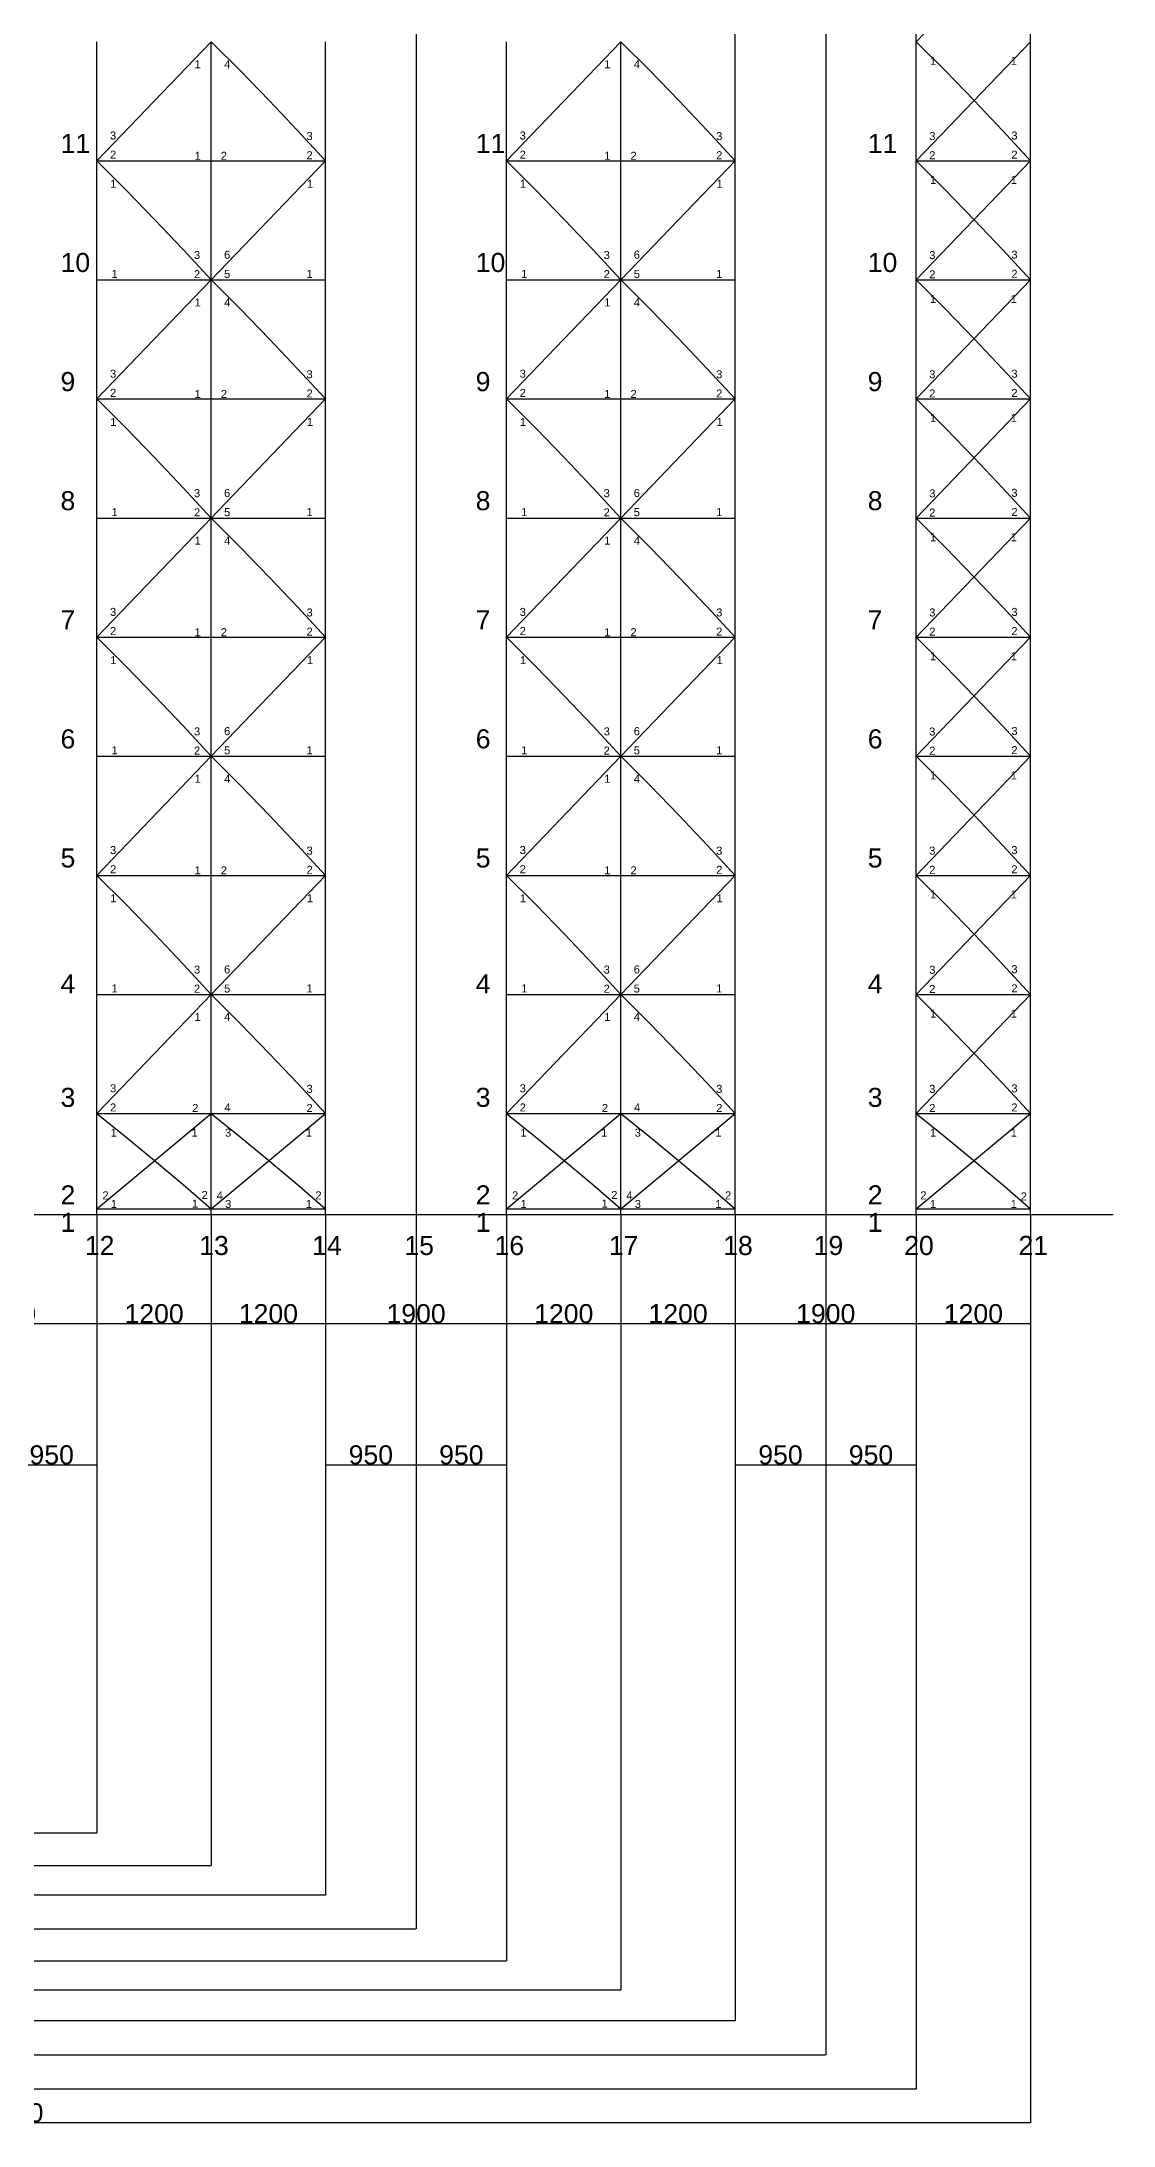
# Model space of a CAD drawing. Header units: millimetres. Extents: x 183100 to 215797, y -9589 to 52092.
# Drawn here: x 204548 to 215797, y -9589 to 12281 of the extents above; entities that cross this region are included whole.
import ezdxf

# ---------------------------------------------------------------- set-up
doc = ezdxf.new("R2010")
doc.units = ezdxf.units.MM
doc.layers.add('controcompr', color=1, linetype='Continuous')
doc.layers.add('importazione sap', color=7, linetype='Continuous')
doc.styles.get("Standard").update_dxf_attribs({"font": 'arial.ttf'})
doc.dimstyles.new('ISO-25', dxfattribs={"dimtxt": 2.5, "dimasz": 2.5, "dimexe": 1.25, "dimexo": 0.625, "dimtad": 1, "dimtxsty": 'Standard', "dimcen": 2.5, "dimadec": 0, "dimazin": 0, "dimtfac": 1, "dimtmove": 0, "dimatfit": 3, "dimfxl": 1, "dimarcsym": 0})

# ---------------------------------------------------------------- blocks, each defined once
blk = doc.blocks.new('*D206')
at = {"color": 0, "lineweight": -2, "transparency": 16777216}
for p, q in [((203228, -487), (203228, -1175)), ((205128, -487), (205128, -1175)), ((203231, -1174), (205126, -1174))]:
    blk.add_line(p, q, dxfattribs=at)
at = {"color": 0, "transparency": 16777216}
for points in [[(203231, -1174), (203231, -1174), (203228, -1174)], [(205126, -1174), (205126, -1174), (205128, -1174)]]:
    blk.add_solid(points, dxfattribs=at)
at = {"layer": 'Defpoints', "color": 0, "transparency": 16777216}
for p in [(203228, -487), (205128, -487), (205128, -1174)]:
    blk.add_point(p, dxfattribs=at)
at = {"color": 0, "transparency": 16777216, "insert": (204178, -1071), "char_height": 200, "attachment_point": 5}
blk.add_mtext('1900', dxfattribs=at)
blk = doc.blocks.new('*D207')
at = {"color": 0, "lineweight": -2, "transparency": 16777216}
for p, q in [((205128, -487), (205128, -1175)), ((206328, -487), (206328, -1175)), ((205131, -1174), (206326, -1174))]:
    blk.add_line(p, q, dxfattribs=at)
at = {"color": 0, "transparency": 16777216}
for points in [[(205131, -1174), (205131, -1174), (205128, -1174)], [(206326, -1174), (206326, -1174), (206328, -1174)]]:
    blk.add_solid(points, dxfattribs=at)
at = {"layer": 'Defpoints', "color": 0, "transparency": 16777216}
for p in [(205128, -487), (206328, -487), (206328, -1174)]:
    blk.add_point(p, dxfattribs=at)
at = {"color": 0, "transparency": 16777216, "insert": (205728, -1071), "char_height": 200, "attachment_point": 5}
blk.add_mtext('1200', dxfattribs=at)
blk = doc.blocks.new('*D208')
at = {"color": 0, "lineweight": -2, "transparency": 16777216}
for p, q in [((206328, -487), (206328, -1175)), ((207528, -487), (207528, -1175)), ((206331, -1174), (207526, -1174))]:
    blk.add_line(p, q, dxfattribs=at)
at = {"color": 0, "transparency": 16777216}
for points in [[(206331, -1174), (206331, -1174), (206328, -1174)], [(207526, -1174), (207526, -1174), (207528, -1174)]]:
    blk.add_solid(points, dxfattribs=at)
at = {"layer": 'Defpoints', "color": 0, "transparency": 16777216}
for p in [(206328, -487), (207528, -487), (207528, -1174)]:
    blk.add_point(p, dxfattribs=at)
at = {"color": 0, "transparency": 16777216, "insert": (206928, -1071), "char_height": 200, "attachment_point": 5}
blk.add_mtext('1200', dxfattribs=at)
blk = doc.blocks.new('*D209')
at = {"color": 0, "lineweight": -2, "transparency": 16777216}
for p, q in [((207528, -487), (207528, -1175)), ((209428, -487), (209428, -1175)), ((207531, -1174), (209426, -1174))]:
    blk.add_line(p, q, dxfattribs=at)
at = {"color": 0, "transparency": 16777216}
for points in [[(207531, -1174), (207531, -1174), (207528, -1174)], [(209426, -1174), (209426, -1174), (209428, -1174)]]:
    blk.add_solid(points, dxfattribs=at)
at = {"layer": 'Defpoints', "color": 0, "transparency": 16777216}
for p in [(207528, -487), (209428, -487), (209428, -1174)]:
    blk.add_point(p, dxfattribs=at)
at = {"color": 0, "transparency": 16777216, "insert": (208478, -1071), "char_height": 200, "attachment_point": 5}
blk.add_mtext('1900', dxfattribs=at)
blk = doc.blocks.new('*D210')
at = {"color": 0, "lineweight": -2, "transparency": 16777216}
for p, q in [((209428, -487), (209428, -1175)), ((210628, -487), (210628, -1175)), ((209431, -1174), (210626, -1174))]:
    blk.add_line(p, q, dxfattribs=at)
at = {"color": 0, "transparency": 16777216}
for points in [[(209431, -1174), (209431, -1174), (209428, -1174)], [(210626, -1174), (210626, -1174), (210628, -1174)]]:
    blk.add_solid(points, dxfattribs=at)
at = {"layer": 'Defpoints', "color": 0, "transparency": 16777216}
for p in [(209428, -487), (210628, -487), (210628, -1174)]:
    blk.add_point(p, dxfattribs=at)
at = {"color": 0, "transparency": 16777216, "insert": (210028, -1071), "char_height": 200, "attachment_point": 5}
blk.add_mtext('1200', dxfattribs=at)
blk = doc.blocks.new('*D211')
at = {"color": 0, "lineweight": -2, "transparency": 16777216}
for p, q in [((210628, -487), (210628, -1175)), ((211828, -487), (211828, -1175)), ((210631, -1174), (211826, -1174))]:
    blk.add_line(p, q, dxfattribs=at)
at = {"color": 0, "transparency": 16777216}
for points in [[(210631, -1174), (210631, -1174), (210628, -1174)], [(211826, -1174), (211826, -1174), (211828, -1174)]]:
    blk.add_solid(points, dxfattribs=at)
at = {"layer": 'Defpoints', "color": 0, "transparency": 16777216}
for p in [(210628, -487), (211828, -487), (211828, -1174)]:
    blk.add_point(p, dxfattribs=at)
at = {"color": 0, "transparency": 16777216, "insert": (211228, -1071), "char_height": 200, "attachment_point": 5}
blk.add_mtext('1200', dxfattribs=at)
blk = doc.blocks.new('*D212')
at = {"color": 0, "lineweight": -2, "transparency": 16777216}
for p, q in [((211828, -487), (211828, -1175)), ((213728, -487), (213728, -1175)), ((211831, -1174), (213726, -1174))]:
    blk.add_line(p, q, dxfattribs=at)
at = {"color": 0, "transparency": 16777216}
for points in [[(211831, -1174), (211831, -1174), (211828, -1174)], [(213726, -1174), (213726, -1174), (213728, -1174)]]:
    blk.add_solid(points, dxfattribs=at)
at = {"layer": 'Defpoints', "color": 0, "transparency": 16777216}
for p in [(211828, -487), (213728, -487), (213728, -1174)]:
    blk.add_point(p, dxfattribs=at)
at = {"color": 0, "transparency": 16777216, "insert": (212778, -1071), "char_height": 200, "attachment_point": 5}
blk.add_mtext('1900', dxfattribs=at)
blk = doc.blocks.new('*D213')
at = {"color": 0, "lineweight": -2, "transparency": 16777216}
for p, q in [((213728, -487), (213728, -1175)), ((214928, -487), (214928, -1175)), ((213731, -1174), (214926, -1174))]:
    blk.add_line(p, q, dxfattribs=at)
at = {"color": 0, "transparency": 16777216}
for points in [[(213731, -1174), (213731, -1174), (213728, -1174)], [(214926, -1174), (214926, -1174), (214928, -1174)]]:
    blk.add_solid(points, dxfattribs=at)
at = {"layer": 'Defpoints', "color": 0, "transparency": 16777216}
for p in [(213728, -487), (214928, -487), (214928, -1174)]:
    blk.add_point(p, dxfattribs=at)
at = {"color": 0, "transparency": 16777216, "insert": (214328, -1071), "char_height": 200, "attachment_point": 5}
blk.add_mtext('1200', dxfattribs=at)
blk = doc.blocks.new('*D217')
at = {"color": 0, "lineweight": -2, "transparency": 16777216}
for p, q in [((204178, -1833), (204178, -2657)), ((205128, -1833), (205128, -2657)), ((204181, -2656), (205126, -2656))]:
    blk.add_line(p, q, dxfattribs=at)
at = {"color": 0, "transparency": 16777216}
for points in [[(204181, -2655), (204181, -2656), (204178, -2656)], [(205126, -2655), (205126, -2656), (205128, -2656)]]:
    blk.add_solid(points, dxfattribs=at)
at = {"layer": 'Defpoints', "color": 0, "transparency": 16777216}
for p in [(204178, -1833), (205128, -1833), (205128, -2656)]:
    blk.add_point(p, dxfattribs=at)
at = {"color": 0, "transparency": 16777216, "insert": (204653, -2553), "char_height": 200, "attachment_point": 5}
blk.add_mtext('950', dxfattribs=at)
blk = doc.blocks.new('*D218')
at = {"color": 0, "lineweight": -2, "transparency": 16777216}
for p, q in [((207528, -1833), (207528, -2657)), ((208478, -1833), (208478, -2657)), ((207531, -2656), (208476, -2656))]:
    blk.add_line(p, q, dxfattribs=at)
at = {"color": 0, "transparency": 16777216}
for points in [[(207531, -2655), (207531, -2656), (207528, -2656)], [(208476, -2655), (208476, -2656), (208478, -2656)]]:
    blk.add_solid(points, dxfattribs=at)
at = {"layer": 'Defpoints', "color": 0, "transparency": 16777216}
for p in [(207528, -1833), (208478, -1833), (208478, -2656)]:
    blk.add_point(p, dxfattribs=at)
at = {"color": 0, "transparency": 16777216, "insert": (208003, -2553), "char_height": 200, "attachment_point": 5}
blk.add_mtext('950', dxfattribs=at)
blk = doc.blocks.new('*D219')
at = {"color": 0, "lineweight": -2, "transparency": 16777216}
for p, q in [((208478, -1833), (208478, -2657)), ((209428, -1833), (209428, -2657)), ((208481, -2656), (209426, -2656))]:
    blk.add_line(p, q, dxfattribs=at)
at = {"color": 0, "transparency": 16777216}
for points in [[(208481, -2655), (208481, -2656), (208478, -2656)], [(209426, -2655), (209426, -2656), (209428, -2656)]]:
    blk.add_solid(points, dxfattribs=at)
at = {"layer": 'Defpoints', "color": 0, "transparency": 16777216}
for p in [(208478, -1833), (209428, -1833), (209428, -2656)]:
    blk.add_point(p, dxfattribs=at)
at = {"color": 0, "transparency": 16777216, "insert": (208953, -2553), "char_height": 200, "attachment_point": 5}
blk.add_mtext('950', dxfattribs=at)
blk = doc.blocks.new('*D220')
at = {"color": 0, "lineweight": -2, "transparency": 16777216}
for p, q in [((211828, -1833), (211828, -2657)), ((212778, -1833), (212778, -2657)), ((211831, -2656), (212776, -2656))]:
    blk.add_line(p, q, dxfattribs=at)
at = {"color": 0, "transparency": 16777216}
for points in [[(211831, -2655), (211831, -2656), (211828, -2656)], [(212776, -2655), (212776, -2656), (212778, -2656)]]:
    blk.add_solid(points, dxfattribs=at)
at = {"layer": 'Defpoints', "color": 0, "transparency": 16777216}
for p in [(211828, -1833), (212778, -1833), (212778, -2656)]:
    blk.add_point(p, dxfattribs=at)
at = {"color": 0, "transparency": 16777216, "insert": (212303, -2553), "char_height": 200, "attachment_point": 5}
blk.add_mtext('950', dxfattribs=at)
blk = doc.blocks.new('*D221')
at = {"color": 0, "lineweight": -2, "transparency": 16777216}
for p, q in [((212778, -1833), (212778, -2657)), ((213728, -1833), (213728, -2657)), ((212781, -2656), (213726, -2656))]:
    blk.add_line(p, q, dxfattribs=at)
at = {"color": 0, "transparency": 16777216}
for points in [[(212781, -2655), (212781, -2656), (212778, -2656)], [(213726, -2655), (213726, -2656), (213728, -2656)]]:
    blk.add_solid(points, dxfattribs=at)
at = {"layer": 'Defpoints', "color": 0, "transparency": 16777216}
for p in [(212778, -1833), (213728, -1833), (213728, -2656)]:
    blk.add_point(p, dxfattribs=at)
at = {"color": 0, "transparency": 16777216, "insert": (213253, -2553), "char_height": 200, "attachment_point": 5}
blk.add_mtext('950', dxfattribs=at)
blk = doc.blocks.new('*D294')
at = {"color": 0, "lineweight": -2, "transparency": 16777216}
for p, q in [((193428, -30), (193428, -6520)), ((205128, -30), (205128, -6520)), ((193431, -6519), (205126, -6519))]:
    blk.add_line(p, q, dxfattribs=at)
at = {"color": 0, "transparency": 16777216}
for points in [[(193431, -6519), (193431, -6520), (193428, -6519)], [(205126, -6519), (205126, -6520), (205128, -6519)]]:
    blk.add_solid(points, dxfattribs=at)
at = {"layer": 'Defpoints', "color": 0, "transparency": 16777216}
for p in [(193428, -29), (205128, -29), (205128, -6519)]:
    blk.add_point(p, dxfattribs=at)
at = {"color": 0, "transparency": 16777216, "insert": (199278, -6416), "char_height": 200, "attachment_point": 5}
blk.add_mtext('11700', dxfattribs=at)
blk = doc.blocks.new('*D295')
at = {"color": 0, "lineweight": -2, "transparency": 16777216}
for p, q in [((193428, -30), (193428, -6862)), ((206328, -30), (206328, -6862)), ((193431, -6861), (206326, -6861))]:
    blk.add_line(p, q, dxfattribs=at)
at = {"color": 0, "transparency": 16777216}
for points in [[(193431, -6861), (193431, -6862), (193428, -6861)], [(206326, -6861), (206326, -6862), (206328, -6861)]]:
    blk.add_solid(points, dxfattribs=at)
at = {"layer": 'Defpoints', "color": 0, "transparency": 16777216}
for p in [(193428, -29), (206328, -29), (206328, -6861)]:
    blk.add_point(p, dxfattribs=at)
at = {"color": 0, "transparency": 16777216, "insert": (199878, -6758), "char_height": 200, "attachment_point": 5}
blk.add_mtext('12900', dxfattribs=at)
blk = doc.blocks.new('*D296')
at = {"color": 0, "lineweight": -2, "transparency": 16777216}
for p, q in [((193428, -30), (193428, -7172)), ((207528, -30), (207528, -7172)), ((193431, -7171), (207526, -7171))]:
    blk.add_line(p, q, dxfattribs=at)
at = {"color": 0, "transparency": 16777216}
for points in [[(193431, -7170), (193431, -7171), (193428, -7171)], [(207526, -7170), (207526, -7171), (207528, -7171)]]:
    blk.add_solid(points, dxfattribs=at)
at = {"layer": 'Defpoints', "color": 0, "transparency": 16777216}
for p in [(193428, -29), (207528, -29), (207528, -7171)]:
    blk.add_point(p, dxfattribs=at)
at = {"color": 0, "transparency": 16777216, "insert": (200478, -7068), "char_height": 200, "attachment_point": 5}
blk.add_mtext('14100', dxfattribs=at)
blk = doc.blocks.new('*D297')
at = {"color": 0, "lineweight": -2, "transparency": 16777216}
for p, q in [((193428, -30), (193428, -7526)), ((208478, -30), (208478, -7526)), ((193431, -7525), (208476, -7525))]:
    blk.add_line(p, q, dxfattribs=at)
at = {"color": 0, "transparency": 16777216}
for points in [[(193431, -7524), (193431, -7525), (193428, -7525)], [(208476, -7524), (208476, -7525), (208478, -7525)]]:
    blk.add_solid(points, dxfattribs=at)
at = {"layer": 'Defpoints', "color": 0, "transparency": 16777216}
for p in [(193428, -29), (208478, -29), (208478, -7525)]:
    blk.add_point(p, dxfattribs=at)
at = {"color": 0, "transparency": 16777216, "insert": (200953, -7422), "char_height": 200, "attachment_point": 5}
blk.add_mtext('15050', dxfattribs=at)
blk = doc.blocks.new('*D298')
at = {"color": 0, "lineweight": -2, "transparency": 16777216}
for p, q in [((193428, -30), (193428, -7863)), ((209428, -30), (209428, -7863)), ((193431, -7862), (209426, -7862))]:
    blk.add_line(p, q, dxfattribs=at)
at = {"color": 0, "transparency": 16777216}
for points in [[(193431, -7862), (193431, -7862), (193428, -7862)], [(209426, -7862), (209426, -7862), (209428, -7862)]]:
    blk.add_solid(points, dxfattribs=at)
at = {"layer": 'Defpoints', "color": 0, "transparency": 16777216}
for p in [(193428, -29), (209428, -29), (209428, -7862)]:
    blk.add_point(p, dxfattribs=at)
at = {"color": 0, "transparency": 16777216, "insert": (201428, -7759), "char_height": 200, "attachment_point": 5}
blk.add_mtext('16000', dxfattribs=at)
blk = doc.blocks.new('*D299')
at = {"color": 0, "lineweight": -2, "transparency": 16777216}
for p, q in [((193428, -30), (193428, -8166)), ((210628, -30), (210628, -8166)), ((193431, -8165), (210626, -8165))]:
    blk.add_line(p, q, dxfattribs=at)
at = {"color": 0, "transparency": 16777216}
for points in [[(193431, -8164), (193431, -8165), (193428, -8165)], [(210626, -8164), (210626, -8165), (210628, -8165)]]:
    blk.add_solid(points, dxfattribs=at)
at = {"layer": 'Defpoints', "color": 0, "transparency": 16777216}
for p in [(193428, -29), (210628, -29), (210628, -8165)]:
    blk.add_point(p, dxfattribs=at)
at = {"color": 0, "transparency": 16777216, "insert": (202028, -8062), "char_height": 200, "attachment_point": 5}
blk.add_mtext('17200', dxfattribs=at)
blk = doc.blocks.new('*D300')
at = {"color": 0, "lineweight": -2, "transparency": 16777216}
for p, q in [((193428, -30), (193428, -8491)), ((211828, -30), (211828, -8491)), ((193431, -8489), (211826, -8489))]:
    blk.add_line(p, q, dxfattribs=at)
at = {"color": 0, "transparency": 16777216}
for points in [[(193431, -8489), (193431, -8490), (193428, -8489)], [(211826, -8489), (211826, -8490), (211828, -8489)]]:
    blk.add_solid(points, dxfattribs=at)
at = {"layer": 'Defpoints', "color": 0, "transparency": 16777216}
for p in [(193428, -29), (211828, -29), (211828, -8489)]:
    blk.add_point(p, dxfattribs=at)
at = {"color": 0, "transparency": 16777216, "insert": (202628, -8387), "char_height": 200, "attachment_point": 5}
blk.add_mtext('18400', dxfattribs=at)
blk = doc.blocks.new('*D301')
at = {"color": 0, "lineweight": -2, "transparency": 16777216}
for p, q in [((193428, -30), (193428, -8849)), ((212778, -30), (212778, -8849)), ((193431, -8848), (212776, -8848))]:
    blk.add_line(p, q, dxfattribs=at)
at = {"color": 0, "transparency": 16777216}
for points in [[(193431, -8848), (193431, -8849), (193428, -8848)], [(212776, -8848), (212776, -8849), (212778, -8848)]]:
    blk.add_solid(points, dxfattribs=at)
at = {"layer": 'Defpoints', "color": 0, "transparency": 16777216}
for p in [(193428, -29), (212778, -29), (212778, -8848)]:
    blk.add_point(p, dxfattribs=at)
at = {"color": 0, "transparency": 16777216, "insert": (203103, -8745), "char_height": 200, "attachment_point": 5}
blk.add_mtext('19350', dxfattribs=at)
blk = doc.blocks.new('*D302')
at = {"color": 0, "lineweight": -2, "transparency": 16777216}
for p, q in [((193428, -30), (193428, -9208)), ((213728, -30), (213728, -9208)), ((193431, -9207), (213726, -9207))]:
    blk.add_line(p, q, dxfattribs=at)
at = {"color": 0, "transparency": 16777216}
for points in [[(193431, -9207), (193431, -9208), (193428, -9207)], [(213726, -9207), (213726, -9208), (213728, -9207)]]:
    blk.add_solid(points, dxfattribs=at)
at = {"layer": 'Defpoints', "color": 0, "transparency": 16777216}
for p in [(193428, -29), (213728, -29), (213728, -9207)]:
    blk.add_point(p, dxfattribs=at)
at = {"color": 0, "transparency": 16777216, "insert": (203578, -9104), "char_height": 200, "attachment_point": 5}
blk.add_mtext('20300', dxfattribs=at)
blk = doc.blocks.new('*D303')
at = {"color": 0, "lineweight": -2, "transparency": 16777216}
for p, q in [((193428, -30), (193428, -9562)), ((214928, -30), (214928, -9562)), ((193431, -9560), (214926, -9560))]:
    blk.add_line(p, q, dxfattribs=at)
at = {"color": 0, "transparency": 16777216}
for points in [[(193431, -9560), (193431, -9561), (193428, -9560)], [(214926, -9560), (214926, -9561), (214928, -9560)]]:
    blk.add_solid(points, dxfattribs=at)
at = {"layer": 'Defpoints', "color": 0, "transparency": 16777216}
for p in [(193428, -29), (214928, -29), (214928, -9560)]:
    blk.add_point(p, dxfattribs=at)
at = {"color": 0, "transparency": 16777216, "insert": (204178, -9458), "char_height": 200, "attachment_point": 5}
blk.add_mtext('21500', dxfattribs=at)

msp = doc.modelspace()

# ---------------------------------------------------------------- linework, layer by layer
at = {"color": 2}
for p, q in [((208478.427, 22683.478), (208478.427, -1832.802)), ((212778.427, 22683.478), (212778.427, -1832.802)), ((193428.427, -29.375), (215796.76, -29.375)), ((205128.427, -487.147), (205128.427, -1832.802)), ((206328.427, -487.147), (206328.427, -1832.802)), ((207528.427, -487.147), (207528.427, -1832.802)), ((209428.427, -487.147), (209428.427, -1832.802)), ((210628.427, -487.147), (210628.427, -1832.802)), ((211828.427, -487.147), (211828.427, -1832.802)), ((213728.427, -487.147), (213728.427, -1832.802)), ((214928.427, -487.147), (214928.427, -1832.802))]:
    msp.add_line(p, q, dxfattribs=at)
at = {"layer": 'controcompr'}
for p, q in [((206328.427, 12280.625), (206633.84, 11973.321)), ((210628.427, 12280.625), (210933.84, 11973.321)), ((213728.427, 12280.625), (214033.84, 11973.321)), ((206633.84, 11973.321), (206934.677, 11661.625)), ((210933.84, 11973.321), (211234.677, 11661.625)), ((214033.84, 11973.321), (214334.677, 11661.625)), ((206934.677, 11661.625), (207233.84, 11348.321)), ((211234.677, 11661.625), (211533.84, 11348.321)), ((214334.677, 11661.625), (214633.84, 11348.321)), ((207233.84, 11348.321), (207528.427, 11030.625)), ((211533.84, 11348.321), (211828.427, 11030.625)), ((214633.84, 11348.321), (214928.427, 11030.625)), ((205128.427, 11030.625), (205433.84, 10723.321)), ((209428.427, 11030.625), (209733.84, 10723.321)), ((213728.427, 11030.625), (214033.84, 10723.321)), ((205433.84, 10723.321), (205734.677, 10411.625)), ((209733.84, 10723.321), (210034.677, 10411.625)), ((214033.84, 10723.321), (214334.677, 10411.625)), ((205734.677, 10411.625), (206033.84, 10098.321)), ((210034.677, 10411.625), (210333.84, 10098.321)), ((214334.677, 10411.625), (214633.84, 10098.321)), ((206033.84, 10098.321), (206328.427, 9780.625)), ((210333.84, 10098.321), (210628.427, 9780.625)), ((214633.84, 10098.321), (214928.427, 9780.625)), ((206328.427, 9780.625), (206633.84, 9473.321)), ((210628.427, 9780.625), (210933.84, 9473.321)), ((213728.427, 9780.625), (214033.84, 9473.321)), ((206633.84, 9473.321), (206934.677, 9161.625)), ((210933.84, 9473.321), (211234.677, 9161.625)), ((214033.84, 9473.321), (214334.677, 9161.625)), ((206934.677, 9161.625), (207233.84, 8848.321)), ((211234.677, 9161.625), (211533.84, 8848.321)), ((214334.677, 9161.625), (214633.84, 8848.321)), ((207233.84, 8848.321), (207528.427, 8530.625)), ((211533.84, 8848.321), (211828.427, 8530.625)), ((214633.84, 8848.321), (214928.427, 8530.625)), ((205128.427, 8530.625), (205433.84, 8223.321)), ((209428.427, 8530.625), (209733.84, 8223.321)), ((213728.427, 8530.625), (214033.84, 8223.321)), ((205433.84, 8223.321), (205734.677, 7911.625)), ((209733.84, 8223.321), (210034.677, 7911.625)), ((214033.84, 8223.321), (214334.677, 7911.625)), ((205734.677, 7911.625), (206033.84, 7598.321)), ((210034.677, 7911.625), (210333.84, 7598.321)), ((214334.677, 7911.625), (214633.84, 7598.321)), ((206033.84, 7598.321), (206328.427, 7280.625)), ((210333.84, 7598.321), (210628.427, 7280.625)), ((214633.84, 7598.321), (214928.427, 7280.625)), ((206328.427, 7280.625), (206633.84, 6973.321)), ((210628.427, 7280.625), (210933.84, 6973.321)), ((213728.427, 7280.625), (214033.84, 6973.321)), ((206633.84, 6973.321), (206934.677, 6661.625)), ((210933.84, 6973.321), (211234.677, 6661.625)), ((214033.84, 6973.321), (214334.677, 6661.625)), ((206934.677, 6661.625), (207233.84, 6348.321)), ((211234.677, 6661.625), (211533.84, 6348.321)), ((214334.677, 6661.625), (214633.84, 6348.321)), ((207233.84, 6348.321), (207528.427, 6030.625)), ((211533.84, 6348.321), (211828.427, 6030.625)), ((214633.84, 6348.321), (214928.427, 6030.625)), ((205128.427, 6030.625), (205433.84, 5723.321)), ((209428.427, 6030.625), (209733.84, 5723.321)), ((213728.427, 6030.625), (214033.84, 5723.321)), ((205433.84, 5723.321), (205734.677, 5411.625)), ((209733.84, 5723.321), (210034.677, 5411.625)), ((214033.84, 5723.321), (214334.677, 5411.625)), ((205734.677, 5411.625), (206033.84, 5098.321)), ((210034.677, 5411.625), (210333.84, 5098.321)), ((214334.677, 5411.625), (214633.84, 5098.321)), ((206033.84, 5098.321), (206328.427, 4780.625)), ((210333.84, 5098.321), (210628.427, 4780.625)), ((214633.84, 5098.321), (214928.427, 4780.625)), ((206328.427, 4780.625), (206633.84, 4473.321)), ((210628.427, 4780.625), (210933.84, 4473.321)), ((213728.427, 4780.625), (214033.84, 4473.321)), ((206633.84, 4473.321), (206934.677, 4161.625)), ((210933.84, 4473.321), (211234.677, 4161.625)), ((214033.84, 4473.321), (214334.677, 4161.625)), ((206934.677, 4161.625), (207233.84, 3848.321)), ((211234.677, 4161.625), (211533.84, 3848.321)), ((214334.677, 4161.625), (214633.84, 3848.321)), ((207233.84, 3848.321), (207528.427, 3530.625)), ((211533.84, 3848.321), (211828.427, 3530.625)), ((214633.84, 3848.321), (214928.427, 3530.625)), ((205128.427, 3530.625), (205433.84, 3223.321)), ((209428.427, 3530.625), (209733.84, 3223.321)), ((213728.427, 3530.625), (214033.84, 3223.321)), ((205433.84, 3223.321), (205734.677, 2911.625)), ((209733.84, 3223.321), (210034.677, 2911.625)), ((214033.84, 3223.321), (214334.677, 2911.625)), ((205734.677, 2911.625), (206033.84, 2598.321)), ((210034.677, 2911.625), (210333.84, 2598.321)), ((214334.677, 2911.625), (214633.84, 2598.321)), ((206033.84, 2598.321), (206328.427, 2280.625)), ((210333.84, 2598.321), (210628.427, 2280.625)), ((214633.84, 2598.321), (214928.427, 2280.625)), ((206328.427, 2280.625), (206633.84, 1973.321)), ((210628.427, 2280.625), (210933.84, 1973.321)), ((213728.427, 2280.625), (214033.84, 1973.321)), ((206633.84, 1973.321), (206934.677, 1661.625)), ((210933.84, 1973.321), (211234.677, 1661.625)), ((214033.84, 1973.321), (214334.677, 1661.625)), ((206934.677, 1661.625), (207233.84, 1348.321)), ((211234.677, 1661.625), (211533.84, 1348.321)), ((214334.677, 1661.625), (214633.84, 1348.321)), ((207233.84, 1348.321), (207528.427, 1030.625)), ((211533.84, 1348.321), (211828.427, 1030.625)), ((214633.84, 1348.321), (214928.427, 1030.625)), ((205128.427, 1030.625), (205432.757, 785.821)), ((206328.427, 1030.625), (206632.757, 785.821)), ((209428.427, 1030.625), (209732.757, 785.821)), ((210628.427, 1030.625), (210932.757, 785.821)), ((213728.427, 1030.625), (214032.757, 785.821)), ((205432.757, 785.821), (205733.427, 536.625)), ((206632.757, 785.821), (206933.427, 536.625)), ((209732.757, 785.821), (210033.427, 536.625)), ((210932.757, 785.821), (211233.427, 536.625)), ((214032.757, 785.821), (214333.427, 536.625)), ((205733.427, 536.625), (206032.757, 285.821)), ((206933.427, 536.625), (207232.757, 285.821)), ((210033.427, 536.625), (210332.757, 285.821)), ((211233.427, 536.625), (211532.757, 285.821)), ((214333.427, 536.625), (214632.757, 285.821)), ((206032.757, 285.821), (206328.427, 30.625)), ((207232.757, 285.821), (207528.427, 30.625)), ((210332.757, 285.821), (210628.427, 30.625)), ((211532.757, 285.821), (211828.427, 30.625)), ((214632.757, 285.821), (214928.427, 30.625))]:
    msp.add_line(p, q, dxfattribs=at)
at = {"layer": 'importazione sap', "color": 1}
for p, q in [((211828.427, 12280.625), (211828.427, 13530.625)), ((213728.427, 12280.625), (213728.427, 13530.625)), ((214928.427, 12280.625), (214928.427, 13530.625)), ((205128.427, 11030.625), (205128.427, 12280.625)), ((206328.427, 11030.625), (206328.427, 12280.625)), ((207528.427, 11030.625), (207528.427, 12280.625)), ((209428.427, 11030.625), (209428.427, 12280.625)), ((210628.427, 11030.625), (210628.427, 12280.625)), ((211828.427, 11030.625), (211828.427, 12280.625)), ((213728.427, 11030.625), (213728.427, 12280.625)), ((214928.427, 11030.625), (214928.427, 12280.625)), ((205128.427, 9780.625), (205128.427, 11030.625)), ((206328.427, 9780.625), (206328.427, 11030.625)), ((207528.427, 9780.625), (207528.427, 11030.625)), ((209428.427, 9780.625), (209428.427, 11030.625)), ((210628.427, 9780.625), (210628.427, 11030.625)), ((211828.427, 9780.625), (211828.427, 11030.625)), ((213728.427, 9780.625), (213728.427, 11030.625)), ((214928.427, 9780.625), (214928.427, 11030.625)), ((205128.427, 8530.625), (205128.427, 9780.625)), ((206328.427, 8530.625), (206328.427, 9780.625)), ((207528.427, 8530.625), (207528.427, 9780.625)), ((209428.427, 8530.625), (209428.427, 9780.625)), ((210628.427, 8530.625), (210628.427, 9780.625)), ((211828.427, 8530.625), (211828.427, 9780.625)), ((213728.427, 8530.625), (213728.427, 9780.625)), ((214928.427, 8530.625), (214928.427, 9780.625)), ((205128.427, 7280.625), (205128.427, 8530.625)), ((206328.427, 7280.625), (206328.427, 8530.625)), ((207528.427, 7280.625), (207528.427, 8530.625)), ((209428.427, 7280.625), (209428.427, 8530.625)), ((210628.427, 7280.625), (210628.427, 8530.625)), ((211828.427, 7280.625), (211828.427, 8530.625)), ((213728.427, 7280.625), (213728.427, 8530.625)), ((214928.427, 7280.625), (214928.427, 8530.625)), ((205128.427, 6030.625), (205128.427, 7280.625)), ((206328.427, 6030.625), (206328.427, 7280.625)), ((207528.427, 6030.625), (207528.427, 7280.625)), ((209428.427, 6030.625), (209428.427, 7280.625)), ((210628.427, 6030.625), (210628.427, 7280.625)), ((211828.427, 6030.625), (211828.427, 7280.625)), ((213728.427, 6030.625), (213728.427, 7280.625)), ((214928.427, 6030.625), (214928.427, 7280.625)), ((205128.427, 4780.625), (205128.427, 6030.625)), ((206328.427, 4780.625), (206328.427, 6030.625)), ((207528.427, 4780.625), (207528.427, 6030.625)), ((209428.427, 4780.625), (209428.427, 6030.625)), ((210628.427, 4780.625), (210628.427, 6030.625)), ((211828.427, 4780.625), (211828.427, 6030.625)), ((213728.427, 4780.625), (213728.427, 6030.625)), ((214928.427, 4780.625), (214928.427, 6030.625)), ((205128.427, 3530.625), (205128.427, 4780.625)), ((206328.427, 3530.625), (206328.427, 4780.625)), ((207528.427, 3530.625), (207528.427, 4780.625)), ((209428.427, 3530.625), (209428.427, 4780.625)), ((210628.427, 3530.625), (210628.427, 4780.625)), ((211828.427, 3530.625), (211828.427, 4780.625)), ((213728.427, 3530.625), (213728.427, 4780.625)), ((214928.427, 3530.625), (214928.427, 4780.625)), ((205128.427, 2280.625), (205128.427, 3530.625)), ((206328.427, 2280.625), (206328.427, 3530.625)), ((207528.427, 2280.625), (207528.427, 3530.625)), ((209428.427, 2280.625), (209428.427, 3530.625)), ((210628.427, 2280.625), (210628.427, 3530.625)), ((211828.427, 2280.625), (211828.427, 3530.625)), ((213728.427, 2280.625), (213728.427, 3530.625)), ((214928.427, 2280.625), (214928.427, 3530.625)), ((205128.427, 1030.625), (205128.427, 2280.625)), ((206328.427, 1030.625), (206328.427, 2280.625)), ((207528.427, 1030.625), (207528.427, 2280.625)), ((209428.427, 1030.625), (209428.427, 2280.625)), ((210628.427, 1030.625), (210628.427, 2280.625)), ((211828.427, 1030.625), (211828.427, 2280.625)), ((213728.427, 1030.625), (213728.427, 2280.625)), ((214928.427, 1030.625), (214928.427, 2280.625)), ((205128.427, 30.625), (205128.427, 1030.625)), ((206328.427, 30.625), (206328.427, 1030.625)), ((206328.427, 1000.625), (206328.427, 1030.625)), ((207528.427, 30.625), (207528.427, 1030.625)), ((209428.427, 30.625), (209428.427, 1030.625)), ((210628.427, 30.625), (210628.427, 1030.625)), ((210628.427, 1000.625), (210628.427, 1030.625)), ((211828.427, 30.625), (211828.427, 1030.625)), ((213728.427, 30.625), (213728.427, 1030.625)), ((214928.427, 30.625), (214928.427, 1030.625))]:
    msp.add_line(p, q, dxfattribs=at)
at = {"layer": 'importazione sap'}
for p, q in [((213728.427, 12280.625), (214928.427, 13530.625)), ((205128.427, 11030.625), (206328.427, 12280.625)), ((209428.427, 11030.625), (210628.427, 12280.625)), ((213728.427, 11030.625), (214928.427, 12280.625)), ((205128.427, 11030.625), (207528.427, 11030.625)), ((206328.427, 9780.625), (207528.427, 11030.625)), ((209428.427, 11030.625), (211828.427, 11030.625)), ((210628.427, 9780.625), (211828.427, 11030.625)), ((213728.427, 11030.625), (214928.427, 11030.625)), ((213728.427, 9780.625), (214928.427, 11030.625)), ((205128.427, 9780.625), (207528.427, 9780.625)), ((205128.427, 8530.625), (206328.427, 9780.625)), ((209428.427, 9780.625), (211828.427, 9780.625)), ((209428.427, 8530.625), (210628.427, 9780.625)), ((213728.427, 9780.625), (214928.427, 9780.625)), ((213728.427, 8530.625), (214928.427, 9780.625)), ((205128.427, 8530.625), (207528.427, 8530.625)), ((206328.427, 7280.625), (207528.427, 8530.625)), ((209428.427, 8530.625), (211828.427, 8530.625)), ((210628.427, 7280.625), (211828.427, 8530.625)), ((213728.427, 8530.625), (214928.427, 8530.625)), ((213728.427, 7280.625), (214928.427, 8530.625)), ((205128.427, 7280.625), (207528.427, 7280.625)), ((205128.427, 6030.625), (206328.427, 7280.625)), ((209428.427, 7280.625), (211828.427, 7280.625)), ((209428.427, 6030.625), (210628.427, 7280.625)), ((213728.427, 7280.625), (214928.427, 7280.625)), ((213728.427, 6030.625), (214928.427, 7280.625)), ((205128.427, 6030.625), (207528.427, 6030.625)), ((206328.427, 4780.625), (207528.427, 6030.625)), ((209428.427, 6030.625), (211828.427, 6030.625)), ((210628.427, 4780.625), (211828.427, 6030.625)), ((213728.427, 6030.625), (214928.427, 6030.625)), ((213728.427, 4780.625), (214928.427, 6030.625)), ((205128.427, 4780.625), (207528.427, 4780.625)), ((205128.427, 3530.625), (206328.427, 4780.625)), ((209428.427, 4780.625), (211828.427, 4780.625)), ((209428.427, 3530.625), (210628.427, 4780.625)), ((213728.427, 4780.625), (214928.427, 4780.625)), ((213728.427, 3530.625), (214928.427, 4780.625)), ((205128.427, 3530.625), (207528.427, 3530.625)), ((206328.427, 2280.625), (207528.427, 3530.625)), ((209428.427, 3530.625), (211828.427, 3530.625)), ((210628.427, 2280.625), (211828.427, 3530.625)), ((213728.427, 3530.625), (214928.427, 3530.625)), ((213728.427, 2280.625), (214928.427, 3530.625)), ((205128.427, 2280.625), (207528.427, 2280.625)), ((205128.427, 1030.625), (206328.427, 2280.625)), ((209428.427, 2280.625), (211828.427, 2280.625)), ((209428.427, 1030.625), (210628.427, 2280.625)), ((213728.427, 2280.625), (214928.427, 2280.625)), ((213728.427, 1030.625), (214928.427, 2280.625)), ((205128.427, 1030.625), (207528.427, 1030.625)), ((205128.427, 30.625), (206328.427, 1030.625)), ((206328.427, 30.625), (207528.427, 1030.625)), ((209428.427, 1030.625), (211828.427, 1030.625)), ((209428.427, 30.625), (210628.427, 1030.625)), ((210628.427, 30.625), (211828.427, 1030.625)), ((213728.427, 1030.625), (214928.427, 1030.625)), ((213728.427, 30.625), (214928.427, 1030.625)), ((205128.427, 30.625), (207528.427, 30.625)), ((205128.427, -29.375), (205128.427, 30.625)), ((206328.427, -29.375), (206328.427, 30.625)), ((207528.427, -29.375), (207528.427, 30.625)), ((209428.427, 30.625), (211828.427, 30.625)), ((209428.427, -29.375), (209428.427, 30.625)), ((210628.427, -29.375), (210628.427, 30.625)), ((211828.427, -29.375), (211828.427, 30.625)), ((213728.427, 30.625), (214928.427, 30.625)), ((213728.427, -29.375), (213728.427, 30.625)), ((214928.427, -29.375), (214928.427, 30.625))]:
    msp.add_line(p, q, dxfattribs=at)

# ---------------------------------------------------------------- texts
for s, insert, char_height, attachment_point in [('1', (206152.612, 12086.398), 84, 1), ('4', (206463.329, 12086.398), 84, 1), ('1', (210452.612, 12086.398), 84, 1), ('4', (210763.329, 12086.398), 84, 1), ('1', (213872.203, 12121.723), 84, 1), ('1', (214784.651, 12121.723), 84, 3), ('11', (204746.026, 11313.118), 200, 1), ('3', (205265.333, 11337.692), 84, 1), ('3', (207392.84, 11331.863), 84, 3), ('11', (209103.944, 11313.118), 200, 1), ('3', (209565.333, 11337.692), 84, 1), ('3', (211692.84, 11331.863), 84, 3), ('11', (213218.886, 11313.118), 200, 1), ('3', (213864.014, 11331.863), 84, 1), ('3', (214791.522, 11337.692), 84, 3), ('2', (205265.333, 11136.6), 84, 1), ('1', (206152.612, 11124.945), 84, 1), ('2', (206428.138, 11124.945), 84, 1), ('2', (207392.84, 11130.771), 84, 3), ('2', (209565.333, 11136.6), 84, 1), ('1', (210452.612, 11124.945), 84, 1), ('2', (210728.138, 11124.945), 84, 1), ('2', (211692.84, 11130.771), 84, 3), ('2', (213864.014, 11130.771), 84, 1), ('2', (214791.522, 11136.6), 84, 3), ('1', (205268.189, 10831.59), 84, 1), ('1', (207396.695, 10831.59), 84, 3), ('1', (209568.189, 10831.59), 84, 1), ('1', (211696.695, 10831.59), 84, 3), ('1', (213872.203, 10871.723), 84, 1), ('1', (214784.651, 10871.723), 84, 3), ('10', (204746.026, 10063.118), 200, 1), ('3', (206146.613, 10083.632), 84, 1), ('6', (206527.805, 10085.923), 84, 3), ('10', (209103.944, 10063.118), 200, 1), ('3', (210446.613, 10083.632), 84, 1), ('6', (210827.805, 10085.923), 84, 3), ('10', (213218.886, 10063.118), 200, 1), ('3', (213864.014, 10081.863), 84, 1), ('3', (214791.522, 10087.692), 84, 3), ('1', (205280.326, 9885.62), 84, 1), ('2', (206146.613, 9882.54), 84, 1), ('5', (206527.805, 9884.831), 84, 3), ('1', (207392.774, 9885.62), 84, 3), ('1', (209580.326, 9885.62), 84, 1), ('2', (210446.613, 9882.54), 84, 1), ('5', (210827.805, 9884.831), 84, 3), ('1', (211692.774, 9885.62), 84, 3), ('2', (213864.014, 9880.771), 84, 1), ('2', (214791.522, 9886.6), 84, 3), ('1', (206152.612, 9586.398), 84, 1), ('4', (206463.329, 9586.398), 84, 1), ('1', (210452.612, 9586.398), 84, 1), ('4', (210763.329, 9586.398), 84, 1), ('1', (213872.203, 9621.723), 84, 1), ('1', (214784.651, 9621.723), 84, 3), ('9', (204745.401, 8813.118), 200, 1), ('3', (205265.333, 8837.692), 84, 1), ('3', (207392.84, 8831.863), 84, 3), ('9', (209103.319, 8813.118), 200, 1), ('3', (209565.333, 8837.692), 84, 1), ('3', (211692.84, 8831.863), 84, 3), ('9', (213218.261, 8813.118), 200, 1), ('3', (213864.014, 8831.863), 84, 1), ('3', (214791.522, 8837.692), 84, 3), ('2', (205265.333, 8636.6), 84, 1), ('1', (206152.612, 8624.945), 84, 1), ('2', (206428.138, 8624.945), 84, 1), ('2', (207392.84, 8630.771), 84, 3), ('2', (209565.333, 8636.6), 84, 1), ('1', (210452.612, 8624.945), 84, 1), ('2', (210728.138, 8624.945), 84, 1), ('2', (211692.84, 8630.771), 84, 3), ('2', (213864.014, 8630.771), 84, 1), ('2', (214791.522, 8636.6), 84, 3), ('1', (205268.189, 8331.59), 84, 1), ('1', (207396.695, 8331.59), 84, 3), ('1', (209568.189, 8331.59), 84, 1), ('1', (211696.695, 8331.59), 84, 3), ('1', (213872.203, 8371.723), 84, 1), ('1', (214784.651, 8371.723), 84, 3), ('8', (204745.401, 7563.118), 200, 1), ('3', (206146.613, 7583.632), 84, 1), ('6', (206527.805, 7585.923), 84, 3), ('8', (209103.319, 7563.118), 200, 1), ('3', (210446.613, 7583.632), 84, 1), ('6', (210827.805, 7585.923), 84, 3), ('8', (213218.261, 7563.118), 200, 1), ('3', (213864.014, 7581.863), 84, 1), ('3', (214791.522, 7587.692), 84, 3), ('1', (205280.326, 7385.62), 84, 1), ('2', (206146.613, 7382.54), 84, 1), ('5', (206527.805, 7384.831), 84, 3), ('1', (207392.774, 7385.62), 84, 3), ('1', (209580.326, 7385.62), 84, 1), ('2', (210446.613, 7382.54), 84, 1), ('5', (210827.805, 7384.831), 84, 3), ('1', (211692.774, 7385.62), 84, 3), ('2', (213864.014, 7380.771), 84, 1), ('2', (214791.522, 7386.6), 84, 3), ('1', (206152.612, 7086.398), 84, 1), ('4', (206463.329, 7086.398), 84, 1), ('1', (210452.612, 7086.398), 84, 1), ('4', (210763.329, 7086.398), 84, 1), ('1', (213872.203, 7121.723), 84, 1), ('1', (214784.651, 7121.723), 84, 3), ('7', (204745.401, 6313.118), 200, 1), ('3', (205265.333, 6337.692), 84, 1), ('2', (205265.333, 6136.6), 84, 1), ('1', (206152.612, 6124.945), 84, 1), ('2', (206428.138, 6124.945), 84, 1), ('3', (207392.84, 6331.863), 84, 3), ('2', (207392.84, 6130.771), 84, 3), ('7', (209103.319, 6313.118), 200, 1), ('3', (209565.333, 6337.692), 84, 1), ('2', (209565.333, 6136.6), 84, 1), ('1', (210452.612, 6124.945), 84, 1), ('2', (210728.138, 6124.945), 84, 1), ('3', (211692.84, 6331.863), 84, 3), ('2', (211692.84, 6130.771), 84, 3), ('7', (213218.261, 6313.118), 200, 1), ('3', (213864.014, 6331.863), 84, 1), ('2', (213864.014, 6130.771), 84, 1), ('3', (214791.522, 6337.692), 84, 3), ('2', (214791.522, 6136.6), 84, 3), ('1', (205268.189, 5831.59), 84, 1), ('1', (207396.695, 5831.59), 84, 3), ('1', (209568.189, 5831.59), 84, 1), ('1', (211696.695, 5831.59), 84, 3), ('1', (213872.203, 5871.723), 84, 1), ('1', (214784.651, 5871.723), 84, 3), ('6', (204746.026, 5063.118), 200, 1), ('3', (206146.613, 5083.632), 84, 1), ('6', (206527.805, 5085.923), 84, 3), ('6', (209103.944, 5063.118), 200, 1), ('3', (210446.613, 5083.632), 84, 1), ('6', (210827.805, 5085.923), 84, 3), ('6', (213218.886, 5063.118), 200, 1), ('3', (213864.014, 5081.863), 84, 1), ('3', (214791.522, 5087.692), 84, 3), ('1', (205280.326, 4885.62), 84, 1), ('2', (206146.613, 4882.54), 84, 1), ('5', (206527.805, 4884.831), 84, 3), ('1', (207392.774, 4885.62), 84, 3), ('1', (209580.326, 4885.62), 84, 1), ('2', (210446.613, 4882.54), 84, 1), ('5', (210827.805, 4884.831), 84, 3), ('1', (211692.774, 4885.62), 84, 3), ('2', (213864.014, 4880.771), 84, 1), ('2', (214791.522, 4886.6), 84, 3), ('1', (213872.203, 4621.723), 84, 1), ('1', (214784.651, 4621.723), 84, 3), ('1', (206152.612, 4586.398), 84, 1), ('4', (206463.329, 4586.398), 84, 1), ('1', (210452.612, 4586.398), 84, 1), ('4', (210763.329, 4586.398), 84, 1), ('5', (204746.026, 3813.118), 200, 1), ('3', (205265.333, 3837.692), 84, 1), ('3', (207392.84, 3831.863), 84, 3), ('5', (209103.944, 3813.118), 200, 1), ('3', (209565.333, 3837.692), 84, 1), ('3', (211692.84, 3831.863), 84, 3), ('5', (213218.886, 3813.118), 200, 1), ('3', (213864.014, 3831.863), 84, 1), ('3', (214791.522, 3837.692), 84, 3), ('2', (205265.333, 3636.6), 84, 1), ('1', (206152.612, 3624.945), 84, 1), ('2', (206428.138, 3624.945), 84, 1), ('2', (207392.84, 3630.771), 84, 3), ('2', (209565.333, 3636.6), 84, 1), ('1', (210452.612, 3624.945), 84, 1), ('2', (210728.138, 3624.945), 84, 1), ('2', (211692.84, 3630.771), 84, 3), ('2', (213864.014, 3630.771), 84, 1), ('2', (214791.522, 3636.6), 84, 3), ('1', (205268.189, 3331.59), 84, 1), ('1', (207396.695, 3331.59), 84, 3), ('1', (209568.189, 3331.59), 84, 1), ('1', (211696.695, 3331.59), 84, 3), ('1', (213872.203, 3371.723), 84, 1), ('1', (214784.651, 3371.723), 84, 3), ('4', (204746.026, 2490.784), 200, 1), ('3', (206146.613, 2583.632), 84, 1), ('6', (206527.805, 2585.923), 84, 3), ('4', (209103.944, 2490.784), 200, 1), ('3', (210446.613, 2583.632), 84, 1), ('6', (210827.805, 2585.923), 84, 3), ('4', (213218.886, 2490.784), 200, 1), ('3', (213864.014, 2581.863), 84, 1), ('3', (214791.522, 2587.692), 84, 3), ('1', (205280.326, 2385.62), 84, 1), ('2', (206146.613, 2382.54), 84, 1), ('5', (206527.805, 2384.831), 84, 3), ('1', (207392.774, 2385.62), 84, 3), ('1', (209580.326, 2385.62), 84, 1), ('2', (210446.613, 2382.54), 84, 1), ('5', (210827.805, 2384.831), 84, 3), ('1', (211692.774, 2385.62), 84, 3), ('2', (213864.014, 2380.771), 84, 1), ('2', (214791.522, 2386.6), 84, 3), ('1', (206152.612, 2086.398), 84, 1), ('4', (206463.329, 2086.398), 84, 1), ('1', (210452.612, 2086.398), 84, 1), ('4', (210763.329, 2086.398), 84, 1), ('1', (213872.203, 2121.723), 84, 1), ('1', (214784.651, 2121.723), 84, 3), ('3', (205265.333, 1337.692), 84, 1), ('3', (207392.84, 1331.863), 84, 3), ('3', (209565.333, 1337.692), 84, 1), ('3', (211692.84, 1331.863), 84, 3), ('3', (213864.014, 1331.863), 84, 1), ('3', (214791.522, 1337.692), 84, 3), ('3', (204746.026, 1300.684), 200, 1), ('2', (205265.333, 1136.6), 84, 1), ('2', (206192.84, 1130.771), 84, 3), ('4', (206465.333, 1136.6), 84, 1), ('2', (207392.84, 1130.771), 84, 3), ('3', (209103.944, 1300.684), 200, 1), ('2', (209565.333, 1136.6), 84, 1), ('2', (210492.84, 1130.771), 84, 3), ('4', (210765.333, 1136.6), 84, 1), ('2', (211692.84, 1130.771), 84, 3), ('3', (213218.886, 1300.684), 200, 1), ('2', (213864.014, 1130.771), 84, 1), ('2', (214791.522, 1136.6), 84, 3), ('1', (205272.203, 871.723), 84, 1), ('1', (206184.651, 871.723), 84, 3), ('3', (206472.203, 871.723), 84, 1), ('1', (207384.651, 871.723), 84, 3), ('1', (209572.203, 871.723), 84, 1), ('1', (210484.651, 871.723), 84, 3), ('3', (210772.203, 871.723), 84, 1), ('1', (211684.651, 871.723), 84, 3), ('1', (213872.203, 871.723), 84, 1), ('1', (214784.651, 871.723), 84, 3), ('2', (204746.026, 276.983), 200, 1), ('2', (206291.991, 218.065), 84, 3), ('2', (209103.944, 276.983), 200, 1), ('2', (210591.991, 218.065), 84, 3), ('2', (213218.886, 276.983), 200, 1), ('2', (205184.955, 213.531), 84, 1), ('1', (205273.453, 123.516), 84, 1), ('1', (206190.514, 128.05), 84, 3), ('4', (206384.955, 213.531), 84, 1), ('3', (206473.453, 123.516), 84, 1), ('1', (207384.651, 123.516), 84, 3), ('2', (207486.129, 213.531), 84, 3), ('2', (209484.955, 213.531), 84, 1), ('1', (209573.453, 123.516), 84, 1), ('1', (210490.514, 128.05), 84, 3), ('4', (210684.955, 213.531), 84, 1), ('3', (210773.453, 123.516), 84, 1), ('1', (211684.651, 123.516), 84, 3), ('2', (211786.129, 213.531), 84, 3), ('2', (213770.726, 213.531), 84, 1), ('1', (213872.203, 123.516), 84, 1), ('1', (214784.651, 123.516), 84, 3), ('2', (214889.76, 202.856), 84, 3), ('1', (204746.026, -11.526), 200, 1), ('1', (209103.944, -11.526), 200, 1), ('1', (213218.886, -11.526), 200, 1), ('12', (205001.171, -254.322), 200, 1), ('13', (206201.171, -254.322), 200, 1), ('14', (207386.85, -254.322), 200, 1), ('15', (208354.984, -254.322), 200, 1), ('16', (209301.171, -254.322), 200, 1), ('17', (210501.171, -254.322), 200, 1), ('18', (211701.171, -254.322), 200, 1), ('19', (212651.171, -254.322), 200, 1), ('20', (213601.171, -254.322), 200, 1), ('21', (214801.171, -253.697), 200, 1)]:
    msp.add_mtext_dynamic_manual_height_columns(s, width=2384.62327, gutter_width=12.5, heights=[0], dxfattribs=dict(insert=insert, char_height=char_height, attachment_point=attachment_point))

# ---------------------------------------------------------------- dimensions: what is measured, and where the dimension line sits
for base, p1, p2, picture, middle in [((205128.427, -6519.156), (193428.427, -29.375), (205128.427, -29.375), '*D294', (199278.427, -6416.416)), ((206328.427, -6861.234), (193428.427, -29.375), (206328.427, -29.375), '*D295', (199878.427, -6758.495)), ((207528.427, -7170.772), (193428.427, -29.375), (207528.427, -29.375), '*D296', (200478.427, -7068.032)), ((208478.427, -7524.702), (193428.427, -29.375), (208478.427, -29.375), '*D297', (200953.427, -7421.962)), ((209428.427, -7862.014), (193428.427, -29.375), (209428.427, -29.375), '*D298', (201428.427, -7759.274)), ((210628.427, -8164.718), (193428.427, -29.375), (210628.427, -29.375), '*D299', (202028.427, -8061.979)), ((211828.427, -8489.374), (193428.427, -29.375), (211828.427, -29.375), '*D300', (202628.427, -8386.635)), ((212778.427, -8848.089), (193428.427, -29.375), (212778.427, -29.375), '*D301', (203103.427, -8745.281)), ((213728.427, -9207.179), (193428.427, -29.375), (213728.427, -29.375), '*D302', (203578.427, -9104.371)), ((214928.427, -9560.31), (193428.427, -29.375), (214928.427, -29.375), '*D303', (204178.427, -9457.571)), ((205128.427, -1174.071), (203228.427, -486.522), (205128.427, -486.522), '*D206', (204178.427, -1071.331)), ((206328.427, -1174.071), (205128.427, -486.522), (206328.427, -486.522), '*D207', (205728.427, -1071.331)), ((207528.427, -1174.071), (206328.427, -486.522), (207528.427, -486.522), '*D208', (206928.427, -1071.331)), ((209428.427, -1174.071), (207528.427, -486.522), (209428.427, -486.522), '*D209', (208478.427, -1071.331)), ((210628.427, -1174.071), (209428.427, -486.522), (210628.427, -486.522), '*D210', (210028.427, -1071.331)), ((211828.427, -1174.071), (210628.427, -486.522), (211828.427, -486.522), '*D211', (211228.427, -1071.331)), ((213728.427, -1174.071), (211828.427, -486.522), (213728.427, -486.522), '*D212', (212778.427, -1071.331)), ((214928.427, -1174.071), (213728.427, -486.522), (214928.427, -486.522), '*D213', (214328.427, -1071.331)), ((205128.427, -2655.874), (204178.427, -1832.802), (205128.427, -1832.802), '*D217', (204653.427, -2553.134)), ((208478.427, -2655.874), (207528.427, -1832.802), (208478.427, -1832.802), '*D218', (208003.427, -2553.134)), ((209428.427, -2655.874), (208478.427, -1832.802), (209428.427, -1832.802), '*D219', (208953.427, -2553.134)), ((212778.427, -2655.874), (211828.427, -1832.802), (212778.427, -1832.802), '*D220', (212303.427, -2553.134)), ((213728.427, -2655.874), (212778.427, -1832.802), (213728.427, -1832.802), '*D221', (213253.427, -2553.134))]:
    dim = msp.add_linear_dim(base=base, p1=p1, p2=p2, dimstyle='ISO-25', override={"dimtxt": 200})
    dim.commit()
    dim.dimension.update_dxf_attribs({"geometry": picture, "text_midpoint": middle})

doc.saveas('drawing.dxf')
